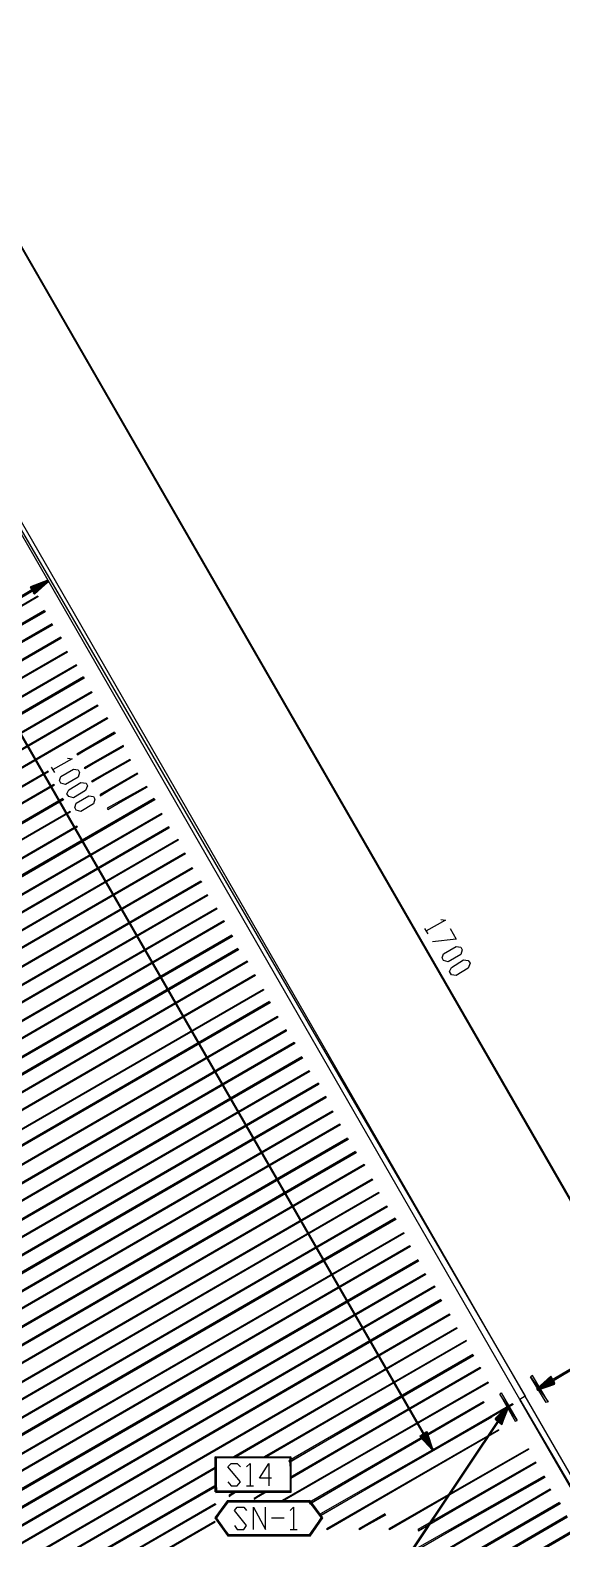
# Model space of a CAD drawing. Header units: millimetres. Extents: x 43 to 784, y -702 to -31.
# Drawn here: x 478.5 to 573.6, y -527.6 to -258.3 of the extents above; entities that cross this region are included whole.
import ezdxf

# ---------------------------------------------------------------- set-up
doc = ezdxf.new("R2010")
doc.units = ezdxf.units.MM
doc.layers.add('PDF_LINES', color=4, linetype='Continuous')

msp = doc.modelspace()

# ---------------------------------------------------------------- linework, layer by layer
at = {"layer": 'PDF_LINES'}
for p, q in [((454.6, -258.28), (686.68, -660.28)), ((454.6, -258.28), (686.68, -660.28)), ((686.44, -660.4), (454.6, -258.28)), ((686.68, -660.28), (454.72, -258.28)), ((416.8, -280), (550.6, -511.6)), ((416.8, -280), (550.6, -511.6)), ((550.48, -511.72), (416.8, -280)), ((550.6, -511.6), (417.04, -280)), ((438.52, -281.56), (567.04, -502.12)), ((438.52, -281.56), (567.04, -502.12)), ((566.08, -502.72), (438.52, -281.56)), ((567.04, -502.12), (439.48, -281.08)), ((481.72, -356.44), (457.24, -371.08)), ((481.72, -356.44), (457.24, -371.08)), ((457.24, -370.96), (481.72, -356.44)), ((457.24, -371.08), (481.84, -356.68)), ((478.6, -357.76), (481.72, -356.44)), ((481.72, -356.44), (478.6, -357.64)), ((478.6, -357.76), (481.72, -356.44)), ((481.84, -356.68), (478.6, -357.76)), ((478.6, -357.64), (478.6, -357.76)), ((478.6, -357.76), (478.72, -357.64)), ((479.32, -358.6), (478.6, -357.76)), ((478.6, -357.76), (479.32, -358.96)), ((479.32, -358.6), (478.6, -357.76)), ((481.72, -356.44), (478.72, -357.76)), ((481.72, -356.44), (478.72, -358)), ((478.72, -357.64), (479.32, -358.6)), ((478.72, -357.76), (478.84, -358)), ((478.72, -358), (478.84, -358.12)), ((478.84, -358), (481.72, -356.44)), ((478.84, -358), (481.72, -356.44)), ((478.84, -358.12), (481.72, -356.44)), ((478.84, -358.12), (481.72, -356.44)), ((481.84, -356.68), (478.84, -358)), ((481.84, -356.68), (478.84, -358.12)), ((481.72, -356.44), (478.96, -358.12)), ((478.96, -358.36), (481.72, -356.44)), ((478.96, -358.12), (479.08, -358.36)), ((479.08, -358.72), (481.72, -356.44)), ((479.08, -358.48), (481.72, -356.44)), ((479.08, -358.36), (481.72, -356.44)), ((479.08, -358.36), (481.72, -356.44)), ((481.72, -356.44), (479.08, -358.48)), ((481.72, -356.44), (479.08, -358.48)), ((481.84, -356.68), (479.08, -358.36)), ((479.08, -358.48), (481.84, -356.68)), ((481.72, -356.44), (479.2, -358.84)), ((481.72, -356.44), (479.2, -358.84)), ((481.72, -356.44), (479.2, -358.72)), ((481.72, -356.44), (479.2, -358.72)), ((479.2, -358.84), (481.84, -356.68)), ((479.2, -358.72), (481.84, -356.68)), ((481.72, -356.44), (479.32, -358.96)), ((481.72, -356.44), (479.32, -358.96)), ((479.32, -358.6), (481.72, -356.44)), ((479.32, -358.96), (481.84, -356.68)), ((481.72, -356.44), (481.84, -356.68)), ((481.84, -356.68), (481.72, -356.44)), ((481.72, -356.44), (481.84, -356.68)), ((481.84, -356.68), (481.72, -356.44)), ((481.72, -356.44), (481.84, -356.68)), ((481.84, -356.68), (481.72, -356.44)), ((481.72, -356.44), (481.84, -356.68)), ((481.84, -356.68), (481.72, -356.44)), ((481.84, -356.68), (481.72, -356.44)), ((457.24, -372.64), (479.92, -359.32)), ((479.92, -359.32), (457.24, -372.4)), ((457.24, -372.64), (479.92, -359.32)), ((479.92, -359.44), (457.24, -372.64)), ((479.08, -358.48), (478.96, -358.36)), ((479.2, -358.72), (479.08, -358.48)), ((479.2, -358.84), (479.08, -358.72)), ((479.32, -358.96), (479.32, -358.6)), ((479.32, -358.96), (479.32, -358.6)), ((479.92, -359.32), (479.92, -359.44)), ((457.24, -375.76), (481.12, -361.84)), ((481.12, -361.84), (457.24, -375.64)), ((457.24, -375.76), (481.12, -361.84)), ((481.24, -362.08), (457.24, -375.76)), ((481.12, -361.84), (481.24, -362.08)), ((457.24, -378.88), (482.44, -364.24)), ((482.44, -364.24), (457.24, -378.76)), ((457.24, -378.88), (482.44, -364.24)), ((482.56, -364.48), (457.24, -378.88)), ((482.44, -364.24), (482.56, -364.48)), ((484, -366.64), (309.04, -467.56)), ((309.16, -467.8), (484, -366.64)), ((309.16, -467.8), (484, -366.64)), ((484, -366.88), (309.16, -467.8)), ((484, -366.64), (484, -366.88)), ((311.92, -469.24), (485.08, -369.16)), ((485.08, -369.16), (311.92, -469.12)), ((311.92, -469.24), (485.08, -369.16)), ((485.2, -369.28), (311.92, -469.24)), ((486.76, -371.56), (314.68, -470.8)), ((314.8, -470.92), (486.76, -371.56)), ((314.8, -470.92), (486.76, -371.56)), ((485.08, -369.16), (485.2, -369.28)), ((486.76, -371.56), (486.88, -371.68)), ((486.88, -371.68), (314.8, -470.92)), ((488.08, -373.72), (317.44, -472.36)), ((317.56, -472.6), (488.08, -373.72)), ((317.56, -472.6), (488.08, -373.72)), ((488.2, -373.96), (317.56, -472.6)), ((488.08, -373.72), (488.2, -373.96)), ((489.52, -376.36), (320.2, -474.04)), ((320.32, -474.28), (489.52, -376.36)), ((320.32, -474.28), (489.52, -376.36)), ((489.64, -376.48), (320.32, -474.28)), ((489.52, -376.36), (489.64, -376.48)), ((323.08, -475.72), (490.6, -378.76)), ((490.6, -378.76), (323.08, -475.6)), ((323.08, -475.72), (490.6, -378.76)), ((490.72, -378.88), (323.08, -475.72)), ((490.6, -378.76), (490.72, -378.88)), ((492.28, -381.04), (325.84, -477.28)), ((325.96, -477.4), (492.28, -381.04)), ((325.96, -477.4), (492.28, -381.04)), ((492.4, -381.16), (325.96, -477.4)), ((492.28, -381.04), (492.4, -381.16)), ((493.6, -383.56), (486.88, -387.52)), ((487, -387.64), (493.6, -383.56)), ((487, -387.64), (493.6, -383.56)), ((493.72, -383.8), (487, -387.64)), ((493.6, -383.56), (493.72, -383.8)), ((486.88, -387.52), (487, -387.64)), ((495.16, -385.96), (488.2, -389.92)), ((488.32, -390.04), (495.16, -385.96)), ((488.32, -390.04), (495.16, -385.96)), ((495.16, -386.2), (488.32, -390.04)), ((495.16, -385.96), (495.16, -386.2)), ((482.32, -389.8), (482.92, -390.76)), ((486.04, -388.36), (482.56, -390.28)), ((484, -391.48), (486.28, -390.16)), ((485.2, -388.24), (486.04, -388.36)), ((486.28, -390.16), (487.12, -390.28)), ((487.12, -390.28), (487.36, -390.76)), ((488.2, -389.92), (488.32, -390.04)), ((496.36, -388.48), (489.52, -392.32)), ((489.64, -392.44), (496.36, -388.48)), ((489.64, -392.44), (496.36, -388.48)), ((496.48, -388.6), (489.64, -392.44)), ((496.36, -388.48), (496.48, -388.6)), ((481.72, -390.52), (328.6, -478.96)), ((328.72, -479.08), (481.72, -390.52)), ((328.72, -479.08), (481.72, -390.52)), ((481.84, -390.64), (328.72, -479.08)), ((482.8, -392.92), (331.36, -480.4)), ((331.48, -480.52), (482.8, -392.92)), ((331.48, -480.52), (482.8, -392.92)), ((482.92, -393.04), (331.48, -480.52)), ((481.72, -390.52), (481.84, -390.64)), ((482.8, -392.92), (482.92, -393.04)), ((483.76, -392.2), (484, -391.48)), ((484, -392.68), (483.76, -392.2)), ((484.84, -392.92), (484, -392.68)), ((487.12, -391.6), (484.84, -392.92)), ((485.44, -393.88), (487.6, -392.56)), ((487.36, -390.76), (487.12, -391.6)), ((487.6, -392.56), (488.56, -392.68)), ((488.56, -392.68), (488.8, -393.16)), ((489.52, -392.32), (489.64, -392.44)), ((491.08, -394.96), (497.68, -390.88)), ((497.68, -390.88), (491.08, -394.72)), ((491.08, -394.96), (497.68, -390.88)), ((497.8, -391), (491.08, -394.96)), ((497.68, -390.88), (497.8, -391)), ((334.24, -482.2), (484.36, -395.44)), ((484.36, -395.44), (334.24, -482.08)), ((334.24, -482.2), (484.36, -395.44)), ((484.48, -395.68), (334.24, -482.2)), ((500.68, -395.44), (342.52, -486.88)), ((342.64, -487.12), (500.68, -395.44)), ((342.64, -487.12), (500.68, -395.44)), ((500.8, -395.68), (342.64, -487.12)), ((484.36, -395.44), (484.48, -395.68)), ((485.08, -394.6), (485.44, -393.88)), ((485.44, -395.08), (485.08, -394.6)), ((486.28, -395.32), (485.44, -395.08)), ((488.44, -394), (486.28, -395.32)), ((486.76, -396.28), (489.04, -394.96)), ((488.8, -393.16), (488.44, -394)), ((489.04, -394.96), (489.88, -395.08)), ((489.88, -395.08), (490.12, -395.56)), ((490.12, -395.56), (489.88, -396.4)), ((491.08, -394.72), (491.08, -394.96)), ((499.36, -393.28), (492.28, -397.12)), ((492.4, -397.36), (499.36, -393.28)), ((492.4, -397.36), (499.36, -393.28)), ((499.48, -393.4), (492.4, -397.36)), ((499.36, -393.28), (499.48, -393.4)), ((500.68, -395.44), (500.8, -395.68)), ((485.68, -397.72), (337, -483.52)), ((337.12, -483.76), (485.68, -397.72)), ((337.12, -483.76), (485.68, -397.72)), ((485.68, -397.84), (337.12, -483.76)), ((502, -398.08), (345.28, -488.56)), ((345.4, -488.8), (502, -398.08)), ((345.4, -488.8), (502, -398.08)), ((502.12, -398.2), (345.4, -488.8)), ((485.68, -397.72), (485.68, -397.84)), ((486.52, -397), (486.76, -396.28)), ((486.76, -397.48), (486.52, -397)), ((487.6, -397.72), (486.76, -397.48)), ((489.88, -396.4), (487.6, -397.72)), ((492.28, -397.12), (492.4, -397.36)), ((502, -398.08), (502.12, -398.2)), ((486.88, -400.36), (339.76, -485.2)), ((339.88, -485.44), (486.88, -400.36)), ((339.88, -485.44), (486.88, -400.36)), ((487, -400.48), (339.88, -485.44)), ((348.16, -490.24), (503.32, -400.48)), ((503.32, -400.48), (348.16, -490.12)), ((348.16, -490.24), (503.32, -400.48)), ((503.32, -400.72), (348.16, -490.24)), ((486.88, -400.36), (487, -400.48)), ((503.32, -400.48), (503.32, -400.72)), ((505, -402.76), (350.92, -491.8)), ((351.04, -491.92), (505, -402.76)), ((351.04, -491.92), (505, -402.76)), ((505, -402.88), (351.04, -491.92)), ((505, -402.76), (505, -402.88)), ((506.2, -405.16), (353.68, -493.24)), ((353.8, -493.36), (506.2, -405.16)), ((353.8, -493.36), (506.2, -405.16)), ((506.32, -405.28), (353.8, -493.36)), ((506.2, -405.16), (506.32, -405.28)), ((507.52, -407.8), (356.44, -494.92)), ((356.56, -495.04), (507.52, -407.8)), ((356.56, -495.04), (507.52, -407.8)), ((507.64, -407.92), (356.56, -495.04)), ((507.52, -407.8), (507.64, -407.92)), ((359.32, -496.72), (509.08, -410.2)), ((509.08, -410.2), (359.32, -496.6)), ((359.32, -496.72), (509.08, -410.2)), ((509.2, -410.32), (359.32, -496.72)), ((509.08, -410.2), (509.2, -410.32)), ((510.16, -412.6), (362.08, -498.04)), ((362.2, -498.28), (510.16, -412.6)), ((362.2, -498.28), (510.16, -412.6)), ((510.28, -412.72), (362.2, -498.28)), ((510.16, -412.6), (510.28, -412.72)), ((511.84, -415), (364.84, -499.72)), ((364.96, -499.84), (511.84, -415)), ((364.96, -499.84), (511.84, -415)), ((511.96, -415.12), (364.96, -499.84)), ((513.16, -417.28), (367.6, -501.4)), ((367.72, -501.52), (513.16, -417.28)), ((367.72, -501.52), (513.16, -417.28)), ((511.84, -415), (511.96, -415.12)), ((513.16, -417.28), (513.28, -417.4)), ((552.76, -417.16), (549.28, -419.08)), ((551.92, -417.04), (552.76, -417.16)), ((513.28, -417.4), (367.72, -501.52)), ((370.48, -503.2), (514.6, -419.8)), ((514.6, -419.8), (370.48, -503.08)), ((370.48, -503.2), (514.6, -419.8)), ((514.72, -420.04), (370.48, -503.2)), ((514.6, -419.8), (514.72, -420.04)), ((549.04, -418.6), (549.64, -419.56)), ((553.6, -418.6), (554.68, -420.52)), ((515.68, -422.2), (373.24, -504.52)), ((373.36, -504.76), (515.68, -422.2)), ((373.36, -504.76), (515.68, -422.2)), ((515.8, -422.44), (373.36, -504.76)), ((515.68, -422.2), (515.8, -422.44)), ((554.68, -420.52), (550.48, -421)), ((552.4, -423.16), (554.68, -421.84)), ((554.68, -421.84), (555.52, -421.96)), ((555.52, -421.96), (555.76, -422.44)), ((555.76, -422.44), (555.52, -423.28)), ((517.36, -424.48), (376, -506.2)), ((376.12, -506.44), (517.36, -424.48)), ((376.12, -506.44), (517.36, -424.48)), ((517.48, -424.6), (376.12, -506.44)), ((517.36, -424.48), (517.48, -424.6)), ((552.16, -423.88), (552.4, -423.16)), ((552.4, -424.36), (552.16, -423.88)), ((553.24, -424.6), (552.4, -424.36)), ((555.52, -423.28), (553.24, -424.6)), ((553.84, -425.56), (556, -424.24)), ((556, -424.24), (556.84, -424.36)), ((556.84, -424.36), (557.2, -424.84)), ((557.2, -424.84), (556.84, -425.68)), ((518.68, -426.88), (378.76, -507.76)), ((378.88, -507.88), (518.68, -426.88)), ((378.88, -507.88), (518.68, -426.88)), ((518.8, -427), (378.88, -507.88)), ((518.68, -426.88), (518.8, -427)), ((553.48, -426.28), (553.84, -425.56)), ((553.84, -426.88), (553.48, -426.28)), ((554.68, -427), (553.84, -426.88)), ((556.84, -425.68), (554.68, -427)), ((520.24, -429.52), (381.52, -509.44)), ((381.64, -509.56), (520.24, -429.52)), ((381.64, -509.56), (520.24, -429.52)), ((520.24, -429.64), (381.64, -509.56)), ((520.24, -429.52), (520.24, -429.64)), ((384.4, -511), (521.32, -431.68)), ((521.32, -431.68), (384.4, -510.88)), ((384.4, -511), (521.32, -431.68)), ((521.44, -431.92), (384.4, -511)), ((521.32, -431.68), (521.44, -431.92)), ((522.76, -434.32), (387.16, -512.56)), ((387.28, -512.68), (522.76, -434.32)), ((387.28, -512.68), (522.76, -434.32)), ((522.88, -434.44), (387.28, -512.68)), ((522.76, -434.32), (522.88, -434.44)), ((524.32, -436.72), (389.92, -514.24)), ((390.04, -514.36), (524.32, -436.72)), ((390.04, -514.36), (524.32, -436.72)), ((524.32, -436.96), (390.04, -514.36)), ((524.32, -436.72), (524.32, -436.96)), ((525.76, -439), (392.68, -515.92)), ((392.8, -516.04), (525.76, -439)), ((392.8, -516.04), (525.76, -439)), ((525.88, -439.12), (392.8, -516.04)), ((395.56, -517.72), (527.08, -441.52)), ((527.08, -441.52), (395.56, -517.6)), ((395.56, -517.72), (527.08, -441.52)), ((525.76, -439), (525.88, -439.12)), ((527.08, -441.52), (527.2, -441.76)), ((527.2, -441.76), (395.56, -517.72)), ((528.4, -444.04), (398.32, -519.04)), ((398.44, -519.16), (528.4, -444.04)), ((398.44, -519.16), (528.4, -444.04)), ((528.52, -444.16), (398.44, -519.16)), ((528.4, -444.04), (528.52, -444.16)), ((530.08, -446.2), (401.08, -520.72)), ((401.2, -520.84), (530.08, -446.2)), ((401.2, -520.84), (530.08, -446.2)), ((530.08, -446.44), (401.2, -520.84)), ((530.08, -446.2), (530.08, -446.44)), ((531.4, -448.6), (403.84, -522.16)), ((403.96, -522.4), (531.4, -448.6)), ((403.96, -522.4), (531.4, -448.6)), ((531.4, -448.84), (403.96, -522.4)), ((531.4, -448.6), (531.4, -448.84)), ((532.6, -451.24), (406.6, -523.84)), ((406.72, -524.08), (532.6, -451.24)), ((406.72, -524.08), (532.6, -451.24)), ((532.72, -451.36), (406.72, -524.08)), ((532.6, -451.24), (532.72, -451.36)), ((409.48, -525.52), (533.92, -453.52)), ((533.92, -453.52), (409.48, -525.4)), ((409.48, -525.52), (533.92, -453.52)), ((534.04, -453.64), (409.48, -525.52)), ((533.92, -453.52), (534.04, -453.64)), ((535.24, -456.04), (412.24, -527.08)), ((412.36, -527.2), (535.24, -456.04)), ((412.36, -527.2), (535.24, -456.04)), ((535.36, -456.28), (412.36, -527.2)), ((535.24, -456.04), (535.36, -456.28)), ((536.68, -458.44), (415, -528.76)), ((415.12, -528.88), (536.68, -458.44)), ((415.12, -528.88), (536.68, -458.44)), ((536.8, -458.68), (415.12, -528.88)), ((536.68, -458.44), (536.8, -458.68)), ((538.24, -460.72), (417.76, -530.44)), ((417.88, -530.56), (538.24, -460.72)), ((417.88, -530.56), (538.24, -460.72)), ((538.36, -460.84), (417.88, -530.56)), ((538.24, -460.72), (538.36, -460.84)), ((420.64, -532.24), (539.68, -463.36)), ((539.68, -463.36), (420.64, -532.12)), ((420.64, -532.24), (539.68, -463.36)), ((539.8, -463.48), (420.64, -532.24)), ((540.88, -465.76), (423.4, -533.56)), ((423.52, -533.68), (540.88, -465.76)), ((423.52, -533.68), (540.88, -465.76)), ((539.68, -463.36), (539.8, -463.48)), ((540.88, -465.76), (540.88, -465.88)), ((540.88, -465.88), (423.52, -533.68)), ((542.32, -468.16), (426.16, -535.24)), ((426.28, -535.36), (542.32, -468.16)), ((426.28, -535.36), (542.32, -468.16)), ((542.44, -468.28), (426.28, -535.36)), ((542.32, -468.16), (542.44, -468.28)), ((543.76, -470.32), (428.92, -536.68)), ((429.04, -536.92), (543.76, -470.32)), ((429.04, -536.92), (543.76, -470.32)), ((543.88, -470.56), (429.04, -536.92)), ((543.76, -470.32), (543.88, -470.56)), ((431.8, -538.6), (545.32, -472.96)), ((545.32, -472.96), (431.8, -538.36)), ((431.8, -538.6), (545.32, -472.96)), ((545.32, -473.08), (431.8, -538.6)), ((545.32, -472.96), (545.32, -473.08)), ((546.4, -475.24), (434.56, -539.92)), ((434.68, -540.04), (546.4, -475.24)), ((434.68, -540.04), (546.4, -475.24)), ((546.52, -475.36), (434.68, -540.04)), ((546.4, -475.24), (546.52, -475.36)), ((547.84, -477.76), (437.32, -541.48)), ((437.44, -541.72), (547.84, -477.76)), ((437.44, -541.72), (547.84, -477.76)), ((547.96, -478), (437.44, -541.72)), ((547.84, -477.76), (547.96, -478)), ((549.16, -480.28), (440.08, -543.16)), ((440.2, -543.4), (549.16, -480.28)), ((440.2, -543.4), (549.16, -480.28)), ((549.28, -480.4), (440.2, -543.4)), ((549.16, -480.28), (549.28, -480.4)), ((550.84, -482.44), (442.84, -544.84)), ((442.96, -545.08), (550.84, -482.44)), ((442.96, -545.08), (550.84, -482.44)), ((550.96, -482.56), (442.96, -545.08)), ((550.84, -482.44), (550.96, -482.56)), ((445.72, -546.52), (551.92, -484.84)), ((551.92, -484.84), (445.72, -546.4)), ((445.72, -546.52), (551.92, -484.84)), ((552.04, -485.08), (445.72, -546.52)), ((551.92, -484.84), (552.04, -485.08)), ((593.56, -486.4), (569.08, -500.8)), ((569.2, -501.04), (593.56, -486.4)), ((569.2, -501.04), (593.56, -486.4)), ((593.68, -486.52), (569.2, -501.04)), ((553.48, -487.48), (448.48, -548.08)), ((448.6, -548.2), (553.48, -487.48)), ((448.6, -548.2), (553.48, -487.48)), ((553.6, -487.6), (448.6, -548.2)), ((554.8, -489.88), (514.96, -512.92)), ((515.08, -513.04), (554.8, -489.88)), ((515.08, -513.04), (554.8, -489.88)), ((554.8, -490), (515.08, -513.04)), ((553.48, -487.48), (553.6, -487.6)), ((554.8, -489.88), (554.8, -490)), ((556.48, -492.16), (520.36, -512.92)), ((520.48, -513.04), (556.48, -492.16)), ((520.48, -513.04), (556.48, -492.16)), ((556.48, -492.28), (520.48, -513.04)), ((556.48, -492.16), (556.48, -492.28)), ((557.68, -494.68), (524.8, -513.64)), ((524.92, -513.88), (557.68, -494.68)), ((524.92, -513.88), (557.68, -494.68)), ((557.8, -494.92), (524.92, -513.88)), ((557.68, -494.68), (557.8, -494.92)), ((559, -496.96), (525.04, -516.64)), ((525.16, -516.76), (559, -496.96)), ((525.16, -516.76), (559, -496.96)), ((559.12, -497.08), (525.16, -516.76)), ((559, -496.96), (559.12, -497.08)), ((523.6, -520.84), (560.32, -499.6)), ((560.32, -499.6), (523.6, -520.72)), ((523.6, -520.84), (560.32, -499.6)), ((560.44, -499.72), (523.6, -520.84)), ((560.32, -499.6), (560.44, -499.72)), ((568.36, -498.4), (568, -498.64)), ((568.36, -498.4), (568, -498.64)), ((568, -498.64), (571.12, -503.08)), ((568, -498.64), (571.12, -503.08)), ((570.76, -503.2), (568, -498.64)), ((568, -498.64), (571.12, -503.08)), ((568, -498.64), (571.12, -503.08)), ((570.76, -503.2), (568, -498.64)), ((571.12, -503.08), (568.36, -498.4)), ((571.12, -503.08), (568.36, -498.4)), ((571.6, -498.52), (569.08, -500.8)), ((571.72, -498.76), (569.08, -500.8)), ((571.72, -499), (569.08, -500.8)), ((571.84, -499.12), (569.08, -500.8)), ((569.08, -500.8), (572.08, -499.36)), ((569.08, -500.8), (572.08, -499.6)), ((569.08, -500.8), (572.2, -499.72)), ((569.08, -500.8), (572.08, -499.72)), ((569.2, -501.04), (569.08, -500.8)), ((569.08, -500.8), (569.2, -501.04)), ((569.2, -501.04), (569.08, -500.8)), ((569.08, -500.8), (569.2, -501.04)), ((569.2, -501.04), (569.08, -500.8)), ((569.08, -500.8), (569.2, -501.04)), ((569.2, -501.04), (569.08, -500.8)), ((569.08, -500.8), (569.2, -501.04)), ((569.08, -500.8), (569.2, -501.04)), ((569.2, -501.04), (571.6, -498.52)), ((569.2, -501.04), (571.6, -498.52)), ((569.2, -501.04), (571.72, -498.76)), ((569.2, -501.04), (571.72, -498.76)), ((571.48, -498.88), (569.2, -501.04)), ((571.72, -499), (569.2, -501.04)), ((569.2, -501.04), (571.72, -499)), ((569.2, -501.04), (571.72, -499)), ((571.72, -499.12), (569.2, -501.04)), ((569.2, -501.04), (571.84, -499.12)), ((569.2, -501.04), (571.84, -499.12)), ((572.08, -499.36), (569.2, -501.04)), ((572.08, -499.36), (569.2, -501.04)), ((571.96, -499.36), (569.2, -501.04)), ((569.2, -501.04), (572.08, -499.48)), ((572.08, -499.6), (569.2, -501.04)), ((572.08, -499.6), (569.2, -501.04)), ((572.2, -499.72), (569.2, -501.04)), ((572.2, -499.72), (569.2, -501.04)), ((572.08, -499.72), (569.2, -501.04)), ((572.08, -499.72), (569.2, -501.04)), ((569.2, -501.04), (572.08, -499.72)), ((569.2, -501.04), (572.32, -499.96)), ((569.2, -501.04), (572.08, -499.96)), ((571.6, -498.52), (571.48, -498.88)), ((571.6, -498.52), (571.48, -498.88)), ((571.48, -498.88), (572.32, -499.72)), ((571.48, -498.88), (572.32, -499.72)), ((572.2, -499.84), (571.48, -498.88)), ((572.32, -499.72), (571.6, -498.52)), ((571.72, -498.76), (571.72, -499)), ((571.72, -499), (571.72, -499.12)), ((571.84, -499.12), (571.96, -499.36)), ((572.08, -499.48), (572.08, -499.36)), ((572.08, -499.72), (572.08, -499.6)), ((572.08, -499.96), (572.08, -499.72)), ((572.32, -499.96), (572.2, -499.72)), ((572.32, -499.72), (572.2, -499.84)), ((559.6, -503.08), (528.4, -521.08)), ((528.52, -521.32), (559.6, -503.08)), ((528.52, -521.32), (559.6, -503.08)), ((559.72, -503.2), (528.52, -521.32)), ((549.04, -512.68), (564.76, -503.44)), ((564.76, -503.44), (549.04, -512.56)), ((549.04, -512.68), (564.76, -503.44)), ((559.6, -503.08), (559.72, -503.2)), ((562.48, -501.76), (562.72, -501.52)), ((562.48, -501.76), (562.72, -501.52)), ((565.6, -506.44), (562.48, -501.76)), ((562.48, -501.76), (565.24, -506.56)), ((565.6, -506.44), (562.48, -501.76)), ((565.6, -506.44), (562.48, -501.76)), ((562.48, -501.76), (565.24, -506.56)), ((565.6, -506.44), (562.48, -501.76)), ((562.72, -501.52), (565.6, -506.44)), ((562.72, -501.52), (565.6, -506.44)), ((564.76, -503.44), (564.88, -503.56)), ((567.04, -502.12), (566.08, -502.72)), ((567.04, -502.12), (566.08, -502.72)), ((566.08, -502.72), (659.2, -661.72)), ((566.08, -502.72), (659.2, -661.72)), ((658.24, -662.32), (566.08, -502.72)), ((659.2, -661.72), (567.04, -502.12)), ((571.12, -503.08), (570.76, -503.2)), ((571.12, -503.08), (570.76, -503.2)), ((560.92, -505.72), (530.44, -523.12)), ((530.56, -523.36), (560.92, -505.72)), ((530.56, -523.36), (560.92, -505.72)), ((561.04, -505.84), (530.56, -523.36)), ((546.16, -530.44), (564.04, -503.68)), ((564.04, -503.68), (546.28, -530.56)), ((564.04, -503.68), (546.28, -530.56)), ((546.28, -530.56), (564.16, -503.8)), ((564.88, -503.56), (549.04, -512.68)), ((560.92, -505.72), (561.04, -505.84)), ((564.04, -503.68), (561.64, -506.08)), ((561.64, -506.08), (561.76, -506.2)), ((561.64, -506.2), (561.76, -506.08)), ((562.72, -506.92), (561.64, -506.2)), ((561.64, -506.2), (562.84, -507.16)), ((562.72, -506.92), (561.64, -506.2)), ((561.76, -506.2), (564.04, -503.68)), ((561.76, -506.2), (564.04, -503.68)), ((564.04, -503.68), (561.76, -506.2)), ((564.16, -503.8), (561.76, -506.2)), ((561.76, -506.08), (562.72, -506.92)), ((561.76, -506.2), (561.88, -506.32)), ((561.88, -506.32), (564.04, -503.68)), ((561.88, -506.32), (564.04, -503.68)), ((564.16, -503.8), (561.88, -506.32)), ((564.04, -503.68), (562, -506.2)), ((564.04, -503.68), (562, -506.44)), ((562, -506.2), (562.12, -506.32)), ((562.12, -506.32), (564.04, -503.68)), ((562.12, -506.32), (564.04, -503.68)), ((562.12, -506.56), (564.04, -503.68)), ((562.12, -506.56), (564.04, -503.68)), ((564.16, -503.8), (562.12, -506.32)), ((564.16, -503.8), (562.12, -506.56)), ((562.36, -506.68), (564.04, -503.68)), ((562.48, -506.8), (564.04, -503.68)), ((562.48, -506.68), (564.04, -503.68)), ((564.04, -503.68), (562.48, -506.68)), ((564.04, -503.68), (562.48, -506.68)), ((562.48, -506.68), (564.16, -503.8)), ((562.72, -506.92), (564.04, -503.68)), ((564.04, -503.68), (562.72, -506.92)), ((564.04, -503.68), (562.72, -506.92)), ((564.04, -503.68), (562.72, -506.68)), ((564.04, -503.68), (562.72, -506.68)), ((562.72, -506.92), (564.16, -503.8)), ((562.72, -506.68), (564.16, -503.8)), ((564.04, -503.68), (562.84, -507.16)), ((564.04, -503.68), (562.84, -507.16)), ((562.84, -507.16), (564.16, -503.8)), ((564.04, -503.68), (564.16, -503.8)), ((564.16, -503.8), (564.04, -503.68)), ((564.04, -503.68), (564.16, -503.8)), ((564.16, -503.8), (564.04, -503.68)), ((564.04, -503.68), (564.16, -503.8)), ((564.16, -503.8), (564.04, -503.68)), ((564.04, -503.68), (564.16, -503.8)), ((564.16, -503.8), (564.04, -503.68)), ((564.16, -503.8), (564.04, -503.68)), ((562.24, -508.12), (531.52, -525.76)), ((531.64, -525.88), (562.24, -508.12)), ((531.64, -525.88), (562.24, -508.12)), ((562.24, -508.24), (531.64, -525.88)), ((549.4, -508.48), (548.2, -509.32)), ((548.44, -509.32), (549.4, -508.48)), ((548.44, -509.32), (549.4, -508.48)), ((549.52, -508.6), (548.44, -509.32)), ((548.56, -508.96), (548.8, -508.84)), ((548.8, -508.84), (550.6, -511.6)), ((549.16, -508.72), (548.92, -508.72)), ((548.92, -508.72), (550.6, -511.72)), ((548.92, -508.72), (550.6, -511.72)), ((550.48, -511.72), (548.92, -508.72)), ((549.28, -508.72), (549.16, -508.72)), ((549.16, -508.72), (550.6, -511.72)), ((549.16, -508.72), (550.6, -511.72)), ((550.48, -511.72), (549.16, -508.72)), ((549.28, -508.72), (549.16, -508.72)), ((549.16, -508.72), (550.6, -511.72)), ((549.16, -508.72), (550.6, -511.72)), ((550.48, -511.72), (549.16, -508.72)), ((550.6, -511.72), (549.16, -508.72)), ((549.52, -508.48), (549.28, -508.6)), ((549.28, -508.6), (550.6, -511.72)), ((549.28, -508.6), (550.6, -511.72)), ((550.48, -511.72), (549.28, -508.6)), ((550.6, -511.72), (549.28, -508.72)), ((550.6, -511.72), (549.28, -508.72)), ((549.4, -508.48), (549.52, -508.6)), ((550.6, -511.72), (549.52, -508.48)), ((562, -506.44), (562.12, -506.56)), ((562.24, -508.12), (562.24, -508.24)), ((562.48, -506.68), (562.36, -506.68)), ((562.72, -506.68), (562.48, -506.68)), ((562.72, -506.92), (562.48, -506.8)), ((562.84, -507.16), (562.72, -506.92)), ((562.84, -507.16), (562.72, -506.92)), ((565.24, -506.56), (565.6, -506.44)), ((565.24, -506.56), (565.6, -506.44)), ((567.64, -511.48), (542.68, -525.76)), ((542.8, -525.88), (567.64, -511.48)), ((542.8, -525.88), (567.64, -511.48)), ((567.64, -511.6), (542.8, -525.88)), ((550.6, -511.6), (548.2, -509.32)), ((548.2, -509.32), (550.48, -511.72)), ((550.6, -511.6), (548.2, -509.32)), ((548.2, -509.32), (548.44, -509.32)), ((548.2, -509.32), (548.44, -509.32)), ((548.44, -509.2), (548.56, -509.08)), ((550.6, -511.6), (548.44, -509.2)), ((548.44, -509.2), (550.48, -511.72)), ((550.6, -511.6), (548.44, -509.2)), ((548.44, -509.32), (550.6, -511.6)), ((550.6, -511.6), (548.56, -508.96)), ((548.56, -508.96), (550.48, -511.72)), ((550.6, -511.6), (548.56, -508.96)), ((548.56, -509.08), (550.6, -511.6)), ((548.56, -509.2), (548.8, -509.08)), ((550.6, -511.6), (548.56, -509.2)), ((548.56, -509.2), (550.48, -511.72)), ((550.6, -511.6), (548.56, -509.2)), ((548.8, -509.08), (550.6, -511.6)), ((550.48, -511.72), (550.6, -511.6)), ((550.48, -511.72), (550.6, -511.6)), ((550.48, -511.72), (550.6, -511.6)), ((550.48, -511.72), (550.6, -511.6)), ((550.6, -511.6), (550.48, -511.72)), ((567.64, -511.48), (567.64, -511.6)), ((511.84, -513.04), (511.6, -512.92)), ((511.6, -512.92), (525.16, -512.92)), ((511.84, -513.04), (511.6, -512.92)), ((511.6, -512.92), (511.84, -519.16)), ((511.6, -512.92), (511.84, -519.16)), ((511.6, -519.16), (511.6, -512.92)), ((525.16, -512.92), (511.84, -513.04)), ((525.16, -512.92), (511.84, -513.04)), ((511.84, -513.04), (525.04, -513.04)), ((511.84, -519.16), (511.84, -513.04)), ((513.88, -514.72), (514.48, -514.12)), ((514.48, -514.12), (515.56, -514.12)), ((514.96, -512.92), (515.08, -513.04)), ((515.56, -514.12), (516.16, -514.72)), ((517.24, -514.72), (517.84, -514.12)), ((517.84, -514.12), (517.84, -518.08)), ((519.52, -516.76), (521.2, -514.12)), ((520.36, -512.92), (520.48, -513.04)), ((521.2, -514.12), (521.2, -518.08)), ((524.8, -513.64), (524.92, -513.88)), ((525.04, -513.04), (525.16, -512.92)), ((525.04, -513.04), (525.16, -512.92)), ((525.16, -519.28), (525.04, -513.04)), ((525.04, -513.04), (525.04, -519.04)), ((525.16, -519.28), (525.04, -513.04)), ((525.16, -512.92), (525.16, -519.28)), ((568.84, -513.88), (547.84, -525.88)), ((547.96, -526.12), (568.84, -513.88)), ((547.96, -526.12), (568.84, -513.88)), ((568.96, -514), (547.96, -526.12)), ((549.04, -512.56), (549.04, -512.68)), ((550.6, -511.72), (550.48, -511.72)), ((550.6, -511.72), (550.48, -511.72)), ((550.6, -511.72), (550.48, -511.72)), ((550.6, -511.72), (550.48, -511.72)), ((568.84, -513.88), (568.96, -514)), ((511.6, -514.84), (451.24, -549.76)), ((451.36, -549.88), (511.6, -514.84)), ((451.36, -549.88), (511.6, -514.84)), ((511.72, -514.96), (451.36, -549.88)), ((511.6, -514.84), (511.72, -514.96)), ((516.16, -517.36), (513.88, -514.72)), ((521.68, -516.76), (519.52, -516.76)), ((525.04, -516.64), (525.16, -516.76)), ((570.4, -516.4), (547.72, -529.24)), ((547.84, -529.48), (570.4, -516.4)), ((547.84, -529.48), (570.4, -516.4)), ((570.52, -516.64), (547.84, -529.48)), ((570.4, -516.4), (570.52, -516.64)), ((511.48, -518.08), (454, -551.2)), ((454.12, -551.32), (511.48, -518.08)), ((454.12, -551.32), (511.48, -518.08)), ((511.6, -518.32), (454.12, -551.32)), ((511.48, -518.08), (511.6, -518.32)), ((511.84, -519.16), (511.6, -519.16)), ((511.72, -519.04), (511.72, -519.28)), ((511.72, -519.28), (525.04, -519.04)), ((525.04, -519.04), (511.72, -519.04)), ((511.72, -519.28), (525.04, -519.04)), ((525.16, -519.28), (511.72, -519.28)), ((513.88, -517.36), (514.48, -518.08)), ((514.12, -520), (515.32, -519.04)), ((515.32, -519.04), (514.12, -519.76)), ((514.12, -520), (515.32, -519.04)), ((515.44, -519.16), (514.12, -520)), ((514.48, -518.08), (515.56, -518.08)), ((515.32, -519.04), (515.44, -519.16)), ((515.56, -518.08), (516.16, -517.36)), ((517.24, -518.08), (518.44, -518.08)), ((518.56, -520.48), (520.72, -519.04)), ((520.72, -519.04), (518.56, -520.36)), ((518.56, -520.48), (520.72, -519.04)), ((520.84, -519.16), (518.56, -520.48)), ((520.72, -519.04), (520.84, -519.16)), ((525.04, -519.04), (525.16, -519.28)), ((525.04, -519.04), (525.16, -519.28)), ((571.48, -518.68), (547.84, -532.48)), ((547.96, -532.6), (571.48, -518.68)), ((547.96, -532.6), (571.48, -518.68)), ((571.6, -518.8), (547.96, -532.6)), ((571.48, -518.68), (571.6, -518.8)), ((456.88, -553), (511.6, -521.32)), ((511.6, -521.32), (456.88, -552.88)), ((456.88, -553), (511.6, -521.32)), ((511.72, -521.44), (456.88, -553)), ((573.16, -521.08), (487.48, -570.52)), ((487.6, -570.64), (573.16, -521.08)), ((487.6, -570.64), (573.16, -521.08)), ((573.28, -521.32), (487.6, -570.64)), ((511.6, -523.84), (513.88, -520.72)), ((511.6, -521.32), (511.72, -521.44)), ((513.88, -520.72), (511.84, -523.84)), ((513.88, -520.72), (511.84, -523.84)), ((511.84, -523.84), (514, -520.96)), ((514, -520.96), (513.88, -520.72)), ((513.88, -520.72), (528.52, -520.72)), ((514, -520.96), (513.88, -520.72)), ((528.52, -520.72), (514, -520.96)), ((528.52, -520.72), (514, -520.96)), ((514, -520.96), (528.4, -520.96)), ((514.12, -519.76), (514.12, -520)), ((515.08, -522.52), (515.56, -521.92)), ((515.56, -521.92), (516.76, -521.92)), ((516.76, -521.92), (517.24, -522.52)), ((518.44, -525.88), (518.44, -521.92)), ((518.44, -521.92), (520.6, -525.88)), ((518.56, -520.36), (518.56, -520.48)), ((520.6, -525.88), (520.6, -521.92)), ((523.6, -520.72), (523.6, -520.84)), ((525.04, -522.52), (525.64, -521.92)), ((525.64, -521.92), (525.64, -525.88)), ((528.4, -520.96), (528.52, -520.72)), ((528.4, -520.96), (528.52, -520.72)), ((530.8, -523.84), (528.4, -520.96)), ((528.4, -520.96), (530.56, -523.84)), ((530.8, -523.84), (528.4, -520.96)), ((528.4, -521.08), (528.52, -521.32)), ((528.52, -520.72), (530.8, -523.84)), ((573.16, -521.08), (573.28, -521.32)), ((511.48, -524.44), (459.64, -554.32)), ((459.76, -554.56), (511.48, -524.44)), ((459.76, -554.56), (511.48, -524.44)), ((511.6, -524.56), (459.76, -554.56)), ((574.48, -523.48), (490.24, -572.2)), ((490.36, -572.32), (574.48, -523.48)), ((490.36, -572.32), (574.48, -523.48)), ((574.6, -523.72), (490.36, -572.32)), ((511.48, -524.44), (511.6, -524.56)), ((511.84, -523.84), (511.6, -523.84)), ((511.84, -523.84), (511.6, -523.84)), ((511.6, -523.84), (514, -526.84)), ((511.6, -523.84), (514, -526.84)), ((513.88, -526.96), (511.6, -523.84)), ((514, -526.84), (511.84, -523.84)), ((517.24, -525.16), (515.08, -522.52)), ((521.68, -523.84), (523.96, -523.84)), ((530.56, -523.84), (528.4, -526.84)), ((528.52, -527.08), (530.56, -523.84)), ((528.52, -527.08), (530.56, -523.84)), ((530.8, -523.84), (528.52, -527.08)), ((530.44, -523.12), (530.56, -523.36)), ((530.56, -523.84), (530.8, -523.84)), ((530.56, -523.84), (530.8, -523.84)), ((541.96, -523.12), (537.28, -525.76)), ((537.4, -525.88), (541.96, -523.12)), ((537.4, -525.88), (541.96, -523.12)), ((542.08, -523.36), (537.4, -525.88)), ((541.96, -523.12), (542.08, -523.36)), ((493.12, -574), (575.92, -525.88)), ((575.92, -525.88), (493.12, -573.88)), ((493.12, -574), (575.92, -525.88)), ((576.04, -526.12), (493.12, -574)), ((513.88, -526.84), (513.88, -527.08)), ((513.88, -527.08), (528.4, -526.84)), ((528.4, -526.84), (513.88, -526.84)), ((513.88, -527.08), (528.4, -526.84)), ((514, -526.84), (513.88, -526.96)), ((528.52, -527.08), (513.88, -527.08)), ((515.08, -525.16), (515.56, -525.88)), ((515.56, -525.88), (516.76, -525.88)), ((516.76, -525.88), (517.24, -525.16)), ((525.04, -525.88), (526.24, -525.88)), ((528.4, -526.84), (528.52, -527.08)), ((528.4, -526.84), (528.52, -527.08)), ((531.52, -525.76), (531.64, -525.88)), ((537.28, -525.76), (537.4, -525.88)), ((542.68, -525.76), (542.8, -525.88)), ((547.84, -525.88), (547.96, -526.12))]:
    msp.add_line(p, q, dxfattribs=at)

doc.saveas('drawing.dxf')
